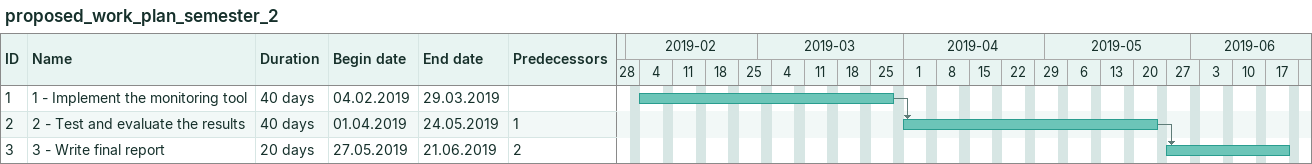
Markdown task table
proposed_work_plan_semester_2

| ID | Task | Duration | Start | Finish | Predecessors |
|---|---|---|---|---|---|
| 1 | 1 - Implement the monitoring tool | 40d | 2019-02-04 | 2019-03-29 |  |
| 2 | 2 - Test and evaluate the results | 40d | 2019-04-01 | 2019-05-24 | 1 |
| 3 | 3 - Write final report | 20d | 2019-05-27 | 2019-06-21 | 2 |
